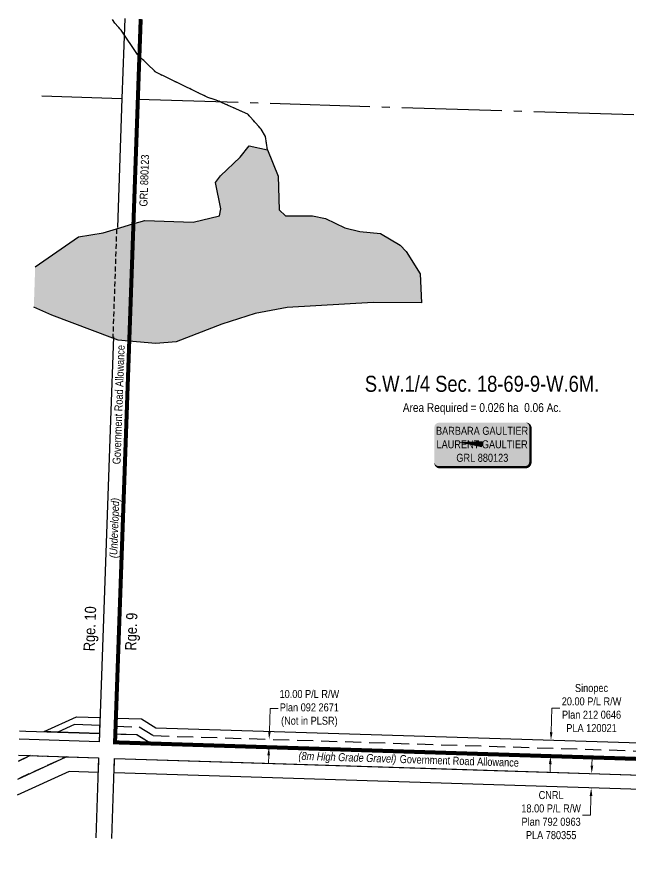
# Model space of a CAD drawing. Extents: x 345928 to 349876, y 6092726 to 6096361.
# Drawn here: x 347952 to 348719, y 6093537 to 6094607 of the extents above; entities that cross this region are included whole.
import ezdxf
from ezdxf.enums import TextEntityAlignment as Align

# ---------------------------------------------------------------- set-up
doc = ezdxf.new("R2010")
doc.units = 0
doc.header["$LTSCALE"] = 5
doc.header["$PDSIZE"] = 0.5
for name, pattern in [('CENTERLINEX3', [5, 2.5, -1, 0.5, -1]), ('foc-ACCESSROAD', [3.75, 2.5, -1.25]), ('foc-MONUMENT-BDYS', [6, 4, -2]), ('foc-QUARTERLINE', [33, 25, -3, 2, -3]), ('foc-TRAV', [1.875, 1.25, -0.625]), ('foc-WHEELTRACKS', [2, 0.4, -1.6])]:
    doc.linetypes.add(name, pattern=pattern)
doc.layers.get('Defpoints').update_dxf_attribs({"color": 9})
doc.layers.add('AS-FMA BOUNDARY', color=7, linetype='Continuous', true_color=0x008f47, transparency=0.7)
doc.layers.add('AS-FMA-T', color=7, linetype='Continuous', true_color=0x00b386)
for name, color, linetype in [('C-AR', 13, 'foc-ACCESSROAD'), ('C-RW', 13, 'Continuous'), ('C-SYMBOL', 7, 'Continuous'), ('CG-NOTES', 7, 'Continuous'), ('D-TXT', 6, 'Continuous'), ('F-RW', 190, 'Continuous'), ('L-AREAREQUIRED', 7, 'Continuous'), ('L-MON-PLAN', 7, 'foc-MONUMENT-BDYS'), ('L-QSEC', 8, 'foc-QUARTERLINE'), ('L-ROAD-T', 7, 'Continuous'), ('L-SEC', 7, 'Continuous'), ('L-TITLEDB', 4, 'Continuous'), ('L-WATER-DASH', 7, 'foc-TRAV'), ('T-CREEK', 160, 'Continuous'), ('T-WATER-H', 133, 'Continuous'), ('T-WATER-P3', 160, 'foc-WHEELTRACKS')]:
    doc.layers.add(name, color=color, linetype=linetype)
for name, color, linetype, lineweight in [('C-RW-T', 13, 'Continuous', 9), ('F-RW-T', 190, 'Continuous', 9), ('T-TEXT', 48, 'Continuous', 18)]:
    doc.layers.add(name, color=color, linetype=linetype, lineweight=lineweight)
doc.styles.add('100L', font='ARIALN.TTF', dxfattribs={"height": 11})
doc.styles.add('175L', font='ARIALN.TTF', dxfattribs={"height": 20})
doc.styles.add('80', font='ARIALN.TTF', dxfattribs={"height": 10})
doc.styles.add('80CG', font='ARIALN.TTF', dxfattribs={"height": 10})
doc.styles.add('80L', font='ARIALN.TTF', dxfattribs={"height": 10})
doc.styles.add('80LS', font='ARIALNI.TTF', dxfattribs={"height": 10})
doc.styles.add('foc-LtypeFont', font='ARIALN.TTF', dxfattribs={"height": 7.35})
doc.linetypes.add('foc-TOPO-flowdirection-NOLINE', pattern='A,0,[">",foc-LtypeFont,S=0.3,R=0,X=0,Y=-0.945],-20,[">",foc-LtypeFont,S=0.3,R=0,X=0,Y=-0.945],0', length=20)
doc.dimstyles.new('Compass 5 000', dxfattribs={"dimscale": 5, "dimtxt": 9, "dimasz": 2, "dimexe": 0.2, "dimexo": 0.0625, "dimgap": 0.5, "dimtad": 0, "dimtih": 1, "dimtoh": 1, "dimzin": 0, "dimdsep": 46, "dimtxsty": '80CG', "dimcen": 0.1, "dimse1": 1, "dimse2": 1, "dimclrd": 256, "dimclrt": 256, "dimaunit": 1, "dimadec": 4, "dimazin": 0, "dimtfac": 0.06, "dimtofl": 0, "dimtmove": 0, "dimatfit": 1, "dimfxl": 0.2, "dimtolj": 1, "dimtzin": 0, "dimlwd": -1, "dimarcsym": 0})

# ---------------------------------------------------------------- blocks, each defined once
blk = doc.blocks.new('*D381')
at = {"layer": 'Defpoints', "color": 0, "transparency": 16777216}
for p in [(348619, 6093704.4), (348638.7, 6093703.8), (348638.1, 6093683.8)]:
    blk.add_point(p, dxfattribs=at)
at = {"layer": 'F-RW-T', "transparency": 16777216}
for p, q in [((348619.3, 6093714.4), (348620.2, 6093744.4)), ((348620.2, 6093744.4), (348630.2, 6093744.4)), ((348618.1, 6093674.4), (348617.8, 6093664.4))]:
    blk.add_line(p, q, dxfattribs=at)
for points in [[(348617.6, 6093714.4), (348621, 6093714.3), (348619, 6093704.4)], [(348616.4, 6093674.4), (348619.8, 6093674.3), (348618.4, 6093684.4)]]:
    blk.add_solid(points, dxfattribs=at)
at = {"layer": 'F-RW-T', "transparency": 16777216, "insert": (348669.7, 6093744.4), "char_height": 10, "attachment_point": 5, "style": '80CG'}
blk.add_mtext('\\A1;Sinopec\\P20.00 P/L R/W\\PPlan 212 0646\\PPLA 120021', dxfattribs=at)
blk = doc.blocks.new('*D387')
at = {"layer": 'Defpoints', "color": 0, "transparency": 16777216}
for p in [(348266.9, 6093705.5), (348387.3, 6093701.8), (348387, 6093691.8)]:
    blk.add_point(p, dxfattribs=at)
at = {"layer": 'F-RW-T', "transparency": 16777216}
for p, q in [((348267.2, 6093715.4), (348268.1, 6093743.8)), ((348268.1, 6093743.8), (348278.1, 6093743.8)), ((348266.3, 6093685.5), (348266, 6093675.5))]:
    blk.add_line(p, q, dxfattribs=at)
for points in [[(348265.5, 6093715.5), (348268.9, 6093715.4), (348266.9, 6093705.5)], [(348264.6, 6093685.5), (348267.9, 6093685.4), (348266.6, 6093695.5)]]:
    blk.add_solid(points, dxfattribs=at)
at = {"layer": 'F-RW-T', "transparency": 16777216, "insert": (348317.1, 6093743.8), "char_height": 10, "attachment_point": 5, "style": '80CG'}
blk.add_mtext('\\A1;10.00 P/L R/W\\PPlan 092 2671\\P(Not in PLSR)', dxfattribs=at)
blk = doc.blocks.new('*U375')
h = blk.add_hatch(color=59)
edge = h.paths.add_edge_path()
edge.add_line((-54, -28.5), (54, -28.5))
edge.add_arc((54, -22.5), 6, 270, 360)
edge.add_line((60, -22.5), (60, 21))
edge.add_arc((54, 21), 6, 0, 90)
edge.add_line((54, 27), (-54, 27))
edge.add_arc((-54, 21), 6, 90, 180)
edge.add_line((-60, 21), (-60, -22.5))
edge.add_arc((-54, -22.5), 6, 180, 270)
at = {"color": 1, "flags": 128}
blk.add_lwpolyline([(-54, -28.5, 3, 3, 0), (54, -28.5, 3, 3, 0.414214), (60, -22.5, 3, 3, 0), (60, 21, 3, 0, 0.414214), (54, 27, 0, 0, 0), (-54, 27, 0, 0, 0.414214), (-60, 21, 0, 0, 0), (-60, -22.5, 0, 3, 0.414214)], format="xyseb", close=True, dxfattribs=at)
blk.add_lwpolyline([(-29.7, 2.7, 0, 7.5, 0), (0, 0, 0, 0, 0)], format="xyseb", dxfattribs=at)
at = {"color": 1, "style": '80'}
blk.add_attdef('ENTER_TEXT_001', (-36.7, -5), '', height=10, dxfattribs=at)
blk = doc.blocks.new('*D491')
at = {"layer": 'C-RW-T', "transparency": 16777216}
for p, q in [((348670.2, 6093672.6), (348670.5, 6093682.6)), ((348669, 6093634.7), (348668.3, 6093610.7)), ((348668.3, 6093610.7), (348658.3, 6093610.7))]:
    blk.add_line(p, q, dxfattribs=at)
for points in [[(348668.5, 6093672.7), (348671.8, 6093672.6), (348669.9, 6093662.6)], [(348667.3, 6093634.7), (348670.7, 6093634.6), (348669.3, 6093644.7)]]:
    blk.add_solid(points, dxfattribs=at)
at = {"layer": 'Defpoints', "color": 0, "transparency": 16777216}
for p in [(348158.2, 6093678.5), (348157.7, 6093660.5), (348669.3, 6093644.7)]:
    blk.add_point(p, dxfattribs=at)
at = {"layer": 'C-RW-T', "transparency": 16777216, "insert": (348619.2, 6093610.7), "char_height": 10, "attachment_point": 5, "style": '80CG'}
blk.add_mtext('\\A1;CNRL\\P18.00 P/L R/W\\PPlan 792 0963\\PPLA 780355', dxfattribs=at)

msp = doc.modelspace()

# ---------------------------------------------------------------- hatches: boundary and pattern name
at = {"layer": 'T-WATER-H'}
h = msp.add_hatch(color=256, dxfattribs=at)
h.dxf.hatch_style = 1
h.paths.add_polyline_path([(348171.793, 6094351.383), (348111.702, 6094353.589), (348096.615, 6094349.089), (348076.273, 6094343.02), (348059.601, 6094338.048), (348028.631, 6094332.916), (347974.562, 6094295.56), (347972.827, 6094245.031), (347995.498, 6094235.149), (348071.587, 6094206.497), (348078.157, 6094204.023), (348091.588, 6094202.769), (348125.377, 6094199.615), (348150.507, 6094201.725), (348207.75, 6094223.957), (348249.451, 6094237.159), (348289.201, 6094244.761), (348396.883, 6094250.924), (348457.232, 6094250.548), (348455.564, 6094286.956), (348437.885, 6094314.785), (348430.375, 6094322.614), (348406.015, 6094337.062), (348380.266, 6094339.721), (348361.386, 6094344.47), (348337.415, 6094356.049), (348321.166, 6094359.279), (348287.204, 6094359.457), (348279.205, 6094366.657), (348278.047, 6094408.616), (348264.798, 6094441.553), (348241.827, 6094446.533), (348230.546, 6094432.342), (348205.885, 6094409.133), (348199.735, 6094400.733), (348206.324, 6094367.813), (348204.794, 6094359.183)])

# ---------------------------------------------------------------- linework, layer by layer
at = {"layer": 'AS-FMA BOUNDARY', "linetype": 'CENTERLINEX3', "const_width": 4.999, "flags": 128}
msp.add_lwpolyline([(349713.251, 6094554.703), (349708.81, 6094455.155), (349706.691, 6094365.32), (349691.079, 6094349.276), (349211.834, 6093856.846), (349217.172, 6094092.551), (349265.493, 6094090.938), (349269.829, 6094220.861), (349129.911, 6094225.529), (349125.576, 6094095.606), (349164.196, 6094094.319), (349182.185, 6094093.718), (349195.535, 6094093.273), (349197.182, 6094093.218), (349191.367, 6093835.778), (349027.192, 6093671.401), (349006.656, 6093672.061), (348878.236, 6093676.183), (348835.402, 6093677.533), (348753.288, 6093680.121), (348752.336, 6093680.152), (348118.824, 6093700.174), (348074.308, 6093701.584), (348074.662, 6093711.563), (348075.016, 6093721.517), (348075.654, 6093739.504), (348102.843, 6094505.238), (348106.383, 6094604.96)], dxfattribs=at)
at = {"layer": 'C-AR', "flags": 128}
msp.add_lwpolyline([(347953.501, 6093678.178), (347968.48, 6093685.065), (348013.235, 6093683.511), (347952.702, 6093655.664)], dxfattribs=at)
at = {"layer": 'C-RW'}
msp.add_lwpolyline([(347952.702, 6093655.664), (348013.235, 6093683.511), (348013.714, 6093683.494), (348053.68, 6093682.109), (348053.043, 6093664.122), (348016.893, 6093665.327), (347951.985, 6093635.486)], dxfattribs=at)
msp.add_lwpolyline([(348876.899, 6093638.094), (348073.145, 6093663.489), (348073.782, 6093681.474), (348877.614, 6093656.076), (349680.967, 6093630.295), (349680.338, 6093612.31), (348876.899, 6093638.094)], close=True, dxfattribs=at)
at = {"layer": 'F-RW'}
for points in [[(348055.471, 6093732.554), (348054.762, 6093712.566), (348029.678, 6093713.448), (348002.436, 6093714.387), (347985.721, 6093714.968), (348026.154, 6093733.585), (348055.471, 6093732.554)], [(348107.507, 6093730.781), (348125.129, 6093719.929), (348838.101, 6093697.471), (348878.934, 6093696.165), (349682.32, 6093670.383), (349681.646, 6093650.399), (348878.236, 6093676.182), (348835.412, 6093677.528), (348753.317, 6093680.116), (348752.365, 6093680.146), (348119.002, 6093700.163), (348101.483, 6093710.973), (348074.857, 6093711.74), (348075.204, 6093721.502), (348075.571, 6093731.862), (348107.507, 6093730.781)]]:
    msp.add_lwpolyline(points, close=True, dxfattribs=at)
for points in [[(348055.118, 6093722.617), (348023.752, 6093723.825), (348002.73, 6093714.377)], [(347953.764, 6093685.576), (347968.48, 6093685.065), (347953.501, 6093678.178)]]:
    msp.add_lwpolyline(points, dxfattribs=at)
at = {"layer": 'L-MON-PLAN'}
msp.add_lwpolyline([(348758.363, 6093679.957), (348753.317, 6093680.116), (348752.365, 6093680.146), (348119.002, 6093700.163), (348101.483, 6093710.973), (348074.857, 6093711.74), (348075.212, 6093721.731), (348104.451, 6093720.889), (348121.983, 6093710.072), (348747.523, 6093690.302), (348859.749, 6093821.028), (348875.076, 6093838.88), (348886.48, 6093829.292), (348883.458, 6093825.77), (348758.363, 6093679.957)], close=True, dxfattribs=at)
at = {"layer": 'L-QSEC'}
for p, q in [((347983.007, 6094509.186), (348082.922, 6094505.668)), ((348103.024, 6094505.039), (348871.843, 6094480.993))]:
    msp.add_line(p, q, dxfattribs=at)
at = {"layer": 'L-SEC'}
for p, q in [((348086.468, 6094605.582), (348082.922, 6094505.668)), ((348103.024, 6094505.039), (348106.571, 6094604.954)), ((348082.922, 6094505.668), (348077.205, 6094344.645)), ((348097.544, 6094350.687), (348103.024, 6094505.039)), ((348072.359, 6094208.159), (348068.659, 6094103.939)), ((348088.761, 6094103.306), (348092.35, 6094204.395)), ((348068.659, 6094103.939), (348054.394, 6093702.208)), ((348074.497, 6093701.573), (348088.761, 6094103.306)), ((348054.394, 6093702.208), (347954.478, 6093705.684)), ((348476.366, 6093688.876), (348074.497, 6093701.573)), ((347953.764, 6093685.584), (348053.68, 6093682.109)), ((348053.68, 6093682.109), (348050.138, 6093582.194)), ((348070.24, 6093581.559), (348073.783, 6093681.473)), ((348073.783, 6093681.473), (348475.658, 6093668.776)), ((348878.236, 6093676.182), (348476.366, 6093688.876)), ((348475.658, 6093668.776), (348877.534, 6093656.079))]:
    msp.add_line(p, q, dxfattribs=at)
at = {"layer": 'L-TITLEDB'}
msp.add_lwpolyline([(347954.845, 6093716.039), (347963.029, 6093715.754), (348002.436, 6093714.386), (348029.678, 6093713.456), (348054.762, 6093712.566), (348054.394, 6093702.209), (347954.478, 6093705.684)], dxfattribs=at)
at = {"layer": 'L-WATER-DASH'}
for p, q in [((348076.226, 6094343.006), (348071.541, 6094206.514)), ((348091.537, 6094202.774), (348096.558, 6094349.072))]:
    msp.add_line(p, q, dxfattribs=at)
at = {"layer": 'T-CREEK', "linetype": 'foc-TOPO-flowdirection-NOLINE', "flags": 128}
msp.add_lwpolyline([(348264.798, 6094441.553), (348262.318, 6094458.323), (348256.858, 6094467.552), (348240.168, 6094486.152), (348200.86, 6094503.87), (348190.349, 6094507.198), (348125.11, 6094538.585), (348102.33, 6094560.744), (348081.791, 6094591.081), (348073.992, 6094599.882), (348071.249, 6094604.374)], dxfattribs=at)
at = {"layer": 'T-CREEK', "flags": 128}
msp.add_lwpolyline([(347974.562, 6094295.56), (348028.631, 6094332.916), (348059.601, 6094338.048), (348076.273, 6094343.02), (348096.615, 6094349.089), (348111.702, 6094353.589), (348171.793, 6094351.383), (348204.794, 6094359.183), (348206.324, 6094367.813), (348199.735, 6094400.733), (348205.885, 6094409.133), (348230.546, 6094432.342), (348241.827, 6094446.533), (348264.798, 6094441.553), (348278.047, 6094408.616), (348279.205, 6094366.657), (348287.204, 6094359.457), (348321.166, 6094359.279), (348337.415, 6094356.049), (348361.386, 6094344.47), (348380.266, 6094339.721), (348406.015, 6094337.062), (348430.375, 6094322.614), (348437.885, 6094314.785), (348455.564, 6094286.956), (348457.232, 6094250.548), (348396.883, 6094250.924), (348289.201, 6094244.761), (348249.451, 6094237.159), (348207.75, 6094223.957), (348150.507, 6094201.725), (348125.377, 6094199.615), (348091.588, 6094202.769), (348078.157, 6094204.023), (348071.587, 6094206.497), (347995.498, 6094235.149), (347972.827, 6094245.031)], dxfattribs=at)
at = {"layer": 'T-WATER-P3', "flags": 128}
msp.add_lwpolyline([(348264.798, 6094441.553), (348262.318, 6094458.323), (348256.858, 6094467.552), (348240.168, 6094486.152), (348200.86, 6094503.87), (348190.349, 6094507.198), (348125.11, 6094538.585), (348102.33, 6094560.744), (348081.791, 6094591.081), (348073.992, 6094599.882), (348071.249, 6094604.374)], dxfattribs=at)

# ---------------------------------------------------------------- block references
at = {"layer": 'CG-NOTES'}
ref = msp.add_blockref('*U375', (348533.283, 6094073.9), dxfattribs=dict(at, xscale=0.999765999999992, yscale=0.999765999999992, zscale=0.999765999999992))
ref.add_attrib('ENTER_TEXT_001', 'BARBARA GAULTIER', (348475.35, 6094085.738), dxfattribs={"layer": '0', "color": 1, "height": 9.99766, "style": '80'})
ref.add_attrib('ENTER_TEXT_002', 'LAURENT GAULTIER', (348476.005, 6094068.898), dxfattribs={"layer": '0', "color": 1, "height": 9.99766, "style": '80'})
ref.add_attrib('ENTER_TEXT_003', 'GRL 880123', (348500.764, 6094052.058), dxfattribs={"layer": '0', "color": 1, "height": 9.9977, "style": '80'})

# ---------------------------------------------------------------- texts
at = {"layer": 'AS-FMA-T', "insert": (348104.71, 6094371.094), "char_height": 9.9918, "attachment_point": 1, "rotation": 88.034252, "style": '80L'}
msp.add_mtext_dynamic_manual_height_columns('GRL 880123', width=64.48926, gutter_width=50, heights=[0], dxfattribs=at)
at = {"layer": 'C-SYMBOL', "color": 3, "style": '175L'}
msp.add_text('S.W.1/4 Sec. 18-69-9-W.6M.', height=19.99532, dxfattribs=at).set_placement((348532.85, 6094133.462), align=Align.BOTTOM_CENTER)
at = {"layer": 'D-TXT', "color": 3, "char_height": 13.9967, "attachment_point": 1, "rotation": 87.966534, "style": '80L'}
for s, width, insert in [('Rge. 10', 73.75526, (348034.799, 6093815.709)), ('Rge. 9', 63.86109, (348086.718, 6093816.558))]:
    msp.add_mtext_dynamic_manual_height_columns(s, width=width, gutter_width=47.5, heights=[0], dxfattribs=dict(at, insert=insert))
at = {"layer": 'L-AREAREQUIRED', "color": 5, "style": '100L'}
msp.add_text('Area Required = 0.026 ha  0.06 Ac.', height=10.99743, dxfattribs=at).set_placement((348532.85, 6094110.968), align=Align.BOTTOM_CENTER)
at = {"layer": 'L-ROAD-T', "style": '80L'}
for rotation, p in [(87.966598, (348078.765, 6094123.443)), (358.190376, (348504.495, 6093678.484))]:
    msp.add_text('Government Road Allowance', height=9.99766, rotation=rotation, dxfattribs=at).set_placement(p, align=Align.MIDDLE_CENTER)
at = {"layer": 'T-TEXT', "style": '80LS'}
for s, rotation, p in [('(Undeveloped)', 87.966598, (348073.295, 6093969.389)), ('(8m High Grade Gravel)', 358.190376, (348364.598, 6093682.904))]:
    msp.add_text(s, height=9.99766, rotation=rotation, dxfattribs=at).set_placement(p, align=Align.MIDDLE_CENTER)

# ---------------------------------------------------------------- dimensions: what is measured, and where the dimension line sits
at = {"layer": 'C-RW-T'}
dim = msp.add_linear_dim(base=(348669.309, 6093644.654), p1=(348158.243, 6093678.456), p2=(348157.687, 6093660.469), angle=268.229412, text='CNRL\\X18.00 P/L R/W\\PPlan 792 0963\\PPLA 780355', dimstyle='Compass 5 000', dxfattribs=at)
dim.commit()
dim.dimension.update_dxf_attribs({"geometry": '*D491', "text_midpoint": (348619.173, 6093610.7), "dimtype": 161})
at = {"layer": 'F-RW-T'}
for base, p1, p2, angle, text, picture, middle in [((348266.891, 6093705.452), (348386.989, 6093691.796), (348387.293, 6093701.79), 88.257441, '10.00 P/L R/W\\PPlan 092 2671\\P(Not in PLSR)', '*D387', (348317.145, 6093743.831)), ((348618.993, 6093704.373), (348638.119, 6093683.789), (348638.725, 6093703.775), 88.263519, 'Sinopec\\X20.00 P/L R/W\\PPlan 212 0646\\PPLA 120021', '*D381', (348669.747, 6093744.405))]:
    dim = msp.add_linear_dim(base=base, p1=p1, p2=p2, angle=angle, text=text, dimstyle='Compass 5 000', dxfattribs=at)
    dim.commit()
    dim.dimension.update_dxf_attribs({"geometry": picture, "text_midpoint": middle, "dimtype": 161})

doc.saveas('drawing.dxf')
